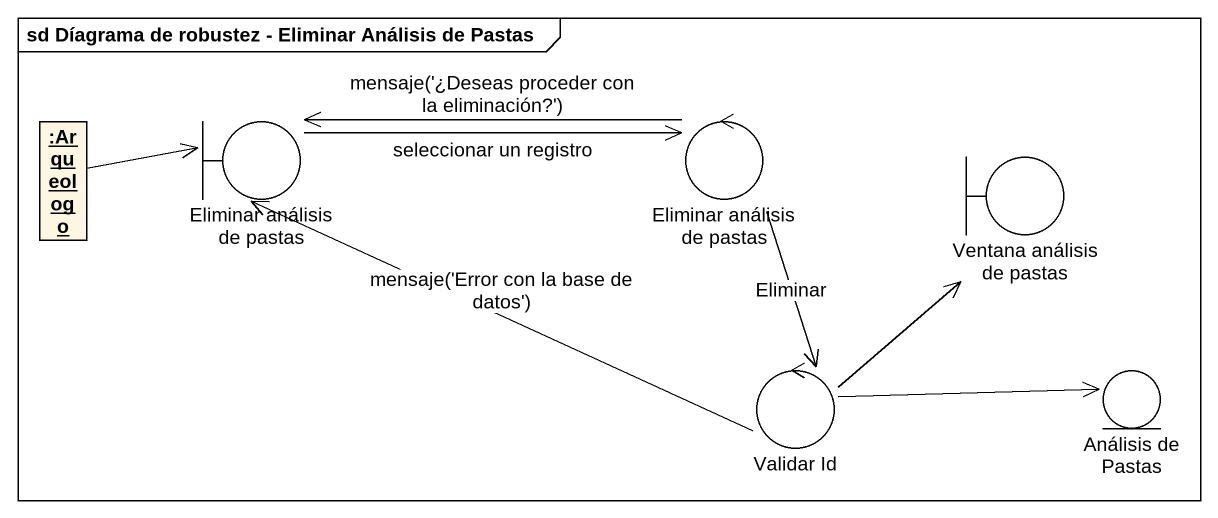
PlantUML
@startuml
mainframe sd Díagrama de robustez - Eliminar Análisis de Pastas
allowmixing
hide circle
hide empty members
object ":Arqueologo" as Arqueologo
boundary "Eliminar análisis de pastas" as Eliminar_análisis_de_pastas
control "Eliminar análisis de pastas" as Eliminar_análisis_de_pastas_2
boundary "Ventana análisis de pastas" as Ventana_análisis_de_pastas
control "Validar Id" as Validar_Id
entity "Análisis de Pastas" as Análisis_de_Pastas
Arqueologo -right-> Eliminar_análisis_de_pastas
Eliminar_análisis_de_pastas -right-> Eliminar_análisis_de_pastas_2 : seleccionar un registro
Eliminar_análisis_de_pastas_2 -left-> Eliminar_análisis_de_pastas : mensaje('¿Deseas proceder con la eliminación?')
Eliminar_análisis_de_pastas_2 --> Validar_Id : Eliminar
Validar_Id -left-> Eliminar_análisis_de_pastas : mensaje('Error con la base de datos')
Validar_Id -up-> Ventana_análisis_de_pastas
Validar_Id -right-> Análisis_de_Pastas
@enduml
